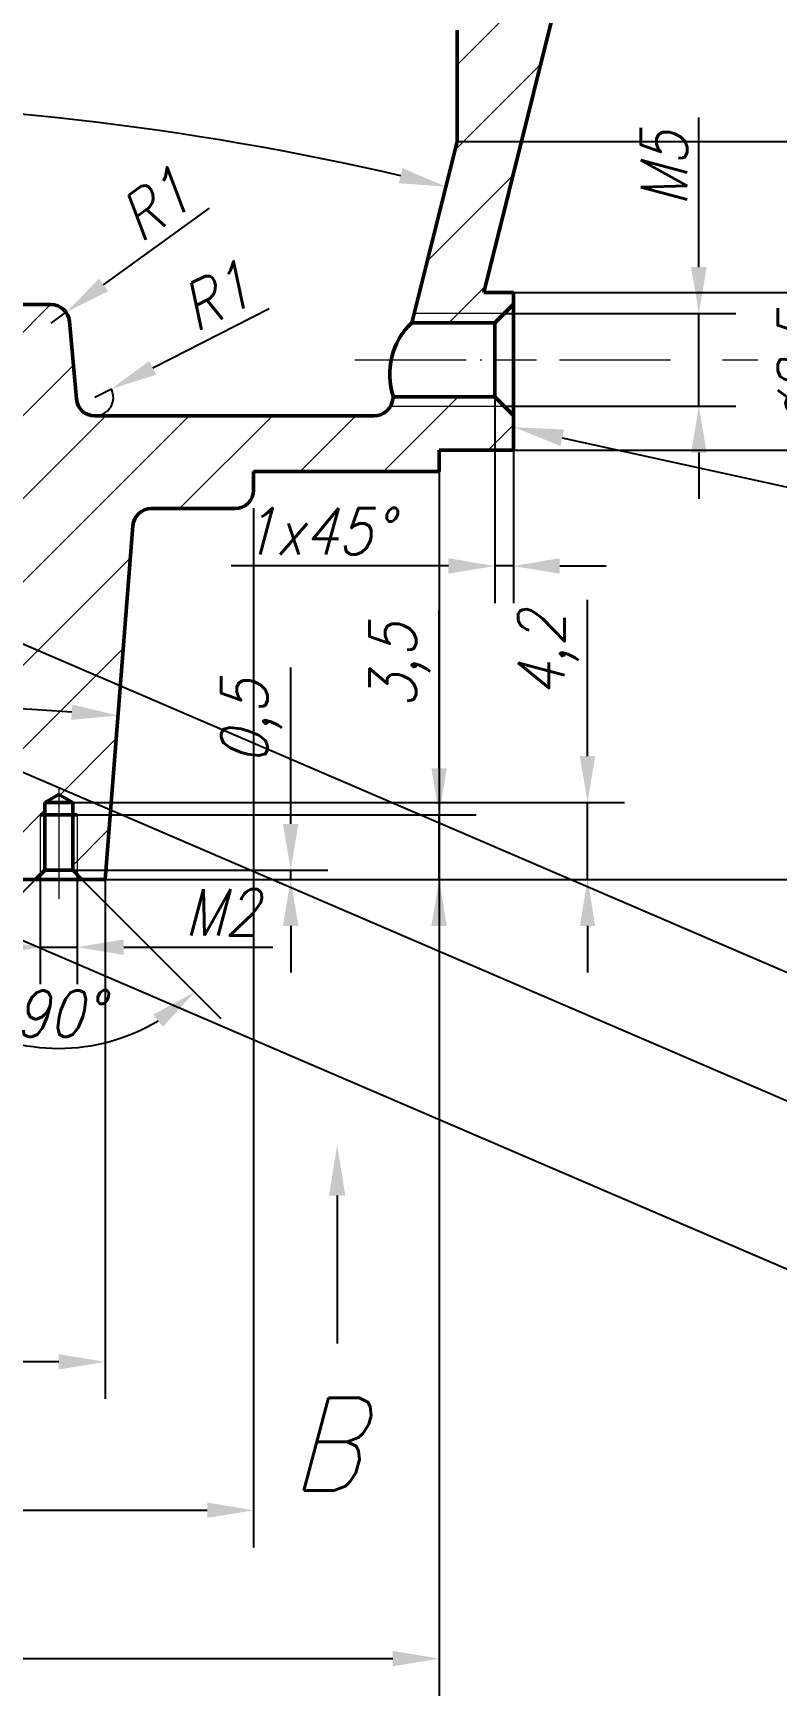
# Model space of a CAD drawing. Header units: millimetres. Extents: x 167046 to 168092, y 42817 to 43237.
# Drawn here: x 167451.1 to 167491.2, y 43013.9 to 43103.6 of the extents above; entities that cross this region are included whole.
import ezdxf
from ezdxf import colors
from ezdxf.entities.mleader import LeaderData, LeaderLine
from ezdxf.math import Vec2, Vec3

# ---------------------------------------------------------------- set-up
doc = ezdxf.new("R2010")
doc.units = ezdxf.units.MM
doc.header["$LTSCALE"] = 0.5
doc.linetypes.add('ACAD_ISO04W050', pattern=[15, 12, -1.5, 0, -1.5])
for name, color, linetype, lineweight in [('1-DL. KRESKA KROPKA (CIENKA)', 1, 'ACAD_ISO04W050', 18), ('140-KRESKOWANIE', 140, 'Continuous', 15), ('3-WYMIAR', 3, 'Continuous', 18), ('4-CIENKA CIĄGŁA', 4, 'Continuous', 18), ('41-GRUBA CIĄGŁA', 41, 'Continuous', 50)]:
    doc.layers.add(name, color=color, linetype=linetype, lineweight=lineweight)
doc.layers.add('31-SYMBOLE', color=31, linetype='Continuous', lineweight=25, plot=False)
doc.styles.get("Standard").update_dxf_attribs({"font": 'simplex.shx', "width": 0.85, "oblique": 15})
doc.dimstyles.new('RYS_TECHNICZNY', dxfattribs={"dimtxt": 2.5, "dimasz": 2.5, "dimexe": 2, "dimexo": 0, "dimtad": 1, "dimtxsty": 'Standard', "dimcen": -4, "dimadec": 0, "dimazin": 0, "dimtfac": 1, "dimtmove": 0, "dimatfit": 0, "dimfxl": 1, "dimarcsym": 0})

# ---------------------------------------------------------------- blocks, each defined once
blk = doc.blocks.new('*D26')
at = {"layer": '3-WYMIAR', "color": 0, "lineweight": -2, "transparency": 16777216}
blk.add_arc((167435.963, 42945.218), 154.664, 76.94742, 103.05258, dxfattribs=at)
at = {"layer": '3-WYMIAR', "color": 0, "transparency": 16777216}
for points in [[(167401.13, 43095.481), (167400.935, 43096.292), (167398.602, 43095.302)], [(167470.99, 43096.292), (167470.795, 43095.481), (167473.324, 43095.302)]]:
    blk.add_solid(points, dxfattribs=at)
at = {"layer": 'Defpoints', "color": 0, "transparency": 16777216}
for p in [(167448.527, 43099.371), (167397.995, 43097.741), (167473.931, 43097.741), (167400.245, 43088.699), (167471.497, 43087.965)]:
    blk.add_point(p, dxfattribs=at)
at = {"layer": '3-WYMIAR', "color": 0, "transparency": 16777216, "insert": (167435.963, 43101.758), "char_height": 2.5, "attachment_point": 5}
blk.add_mtext('28°', dxfattribs=at)
blk = doc.blocks.new('*D30')
at = {"layer": '3-WYMIAR', "color": 0, "lineweight": -2, "transparency": 16777216}
for p, q in [((167451.462, 43058.191), (167451.462, 43052.298)), ((167453.462, 43058.191), (167453.462, 43052.298)), ((167448.962, 43054.298), (167446.462, 43054.298)), ((167451.462, 43054.298), (167453.462, 43054.298)), ((167455.962, 43054.298), (167463.999, 43054.298))]:
    blk.add_line(p, q, dxfattribs=at)
at = {"layer": '3-WYMIAR', "color": 0, "transparency": 16777216}
for points in [[(167448.962, 43054.715), (167448.962, 43053.881), (167451.462, 43054.298)], [(167455.962, 43054.715), (167455.962, 43053.881), (167453.462, 43054.298)]]:
    blk.add_solid(points, dxfattribs=at)
at = {"layer": 'Defpoints', "color": 0, "transparency": 16777216}
for p in [(167451.462, 43058.191), (167453.462, 43058.191), (167453.462, 43054.298)]:
    blk.add_point(p, dxfattribs=at)
at = {"layer": '3-WYMIAR', "color": 0, "transparency": 16777216, "insert": (167461.231, 43056.173), "char_height": 2.5, "attachment_point": 5}
blk.add_mtext('M2', dxfattribs=at)
blk = doc.blocks.new('*D31')
at = {"layer": '3-WYMIAR', "color": 0, "lineweight": -2, "transparency": 16777216}
for p, q in [((167451.212, 43057.941), (167443.73, 43050.459)), ((167453.712, 43057.941), (167461.194, 43050.459))]:
    blk.add_line(p, q, dxfattribs=at)
blk.add_arc((167452.462, 43059.191), 10.349, 238.87499, 301.12501, dxfattribs=at)
at = {"layer": '3-WYMIAR', "color": 0, "transparency": 16777216}
for points in [[(167446.856, 43050.004), (167447.37, 43050.66), (167445.145, 43051.873)], [(167457.555, 43050.66), (167458.069, 43050.004), (167459.78, 43051.873)]]:
    blk.add_solid(points, dxfattribs=at)
at = {"layer": 'Defpoints', "color": 0, "transparency": 16777216}
for p in [(167451.212, 43057.941), (167451.712, 43058.441), (167453.212, 43058.441), (167453.712, 43057.941), (167449.784, 43049.194)]:
    blk.add_point(p, dxfattribs=at)
at = {"layer": '3-WYMIAR', "color": 0, "transparency": 16777216, "insert": (167452.462, 43050.717), "char_height": 2.5, "attachment_point": 5}
blk.add_mtext('90°', dxfattribs=at)
blk = doc.blocks.new('*D32')
at = {"layer": '3-WYMIAR', "color": 0, "lineweight": -2, "transparency": 16777216}
for p, q in [((167464.963, 43060.941), (167464.963, 43069.382)), ((167453.212, 43058.441), (167466.963, 43058.441)), ((167453.712, 43057.941), (167466.963, 43057.941)), ((167464.963, 43057.941), (167464.963, 43058.441)), ((167464.963, 43055.441), (167464.963, 43052.941))]:
    blk.add_line(p, q, dxfattribs=at)
at = {"layer": '3-WYMIAR', "color": 0, "transparency": 16777216}
for points in [[(167464.546, 43060.941), (167465.379, 43060.941), (167464.963, 43058.441)], [(167464.546, 43055.441), (167465.379, 43055.441), (167464.963, 43057.941)]]:
    blk.add_solid(points, dxfattribs=at)
at = {"layer": 'Defpoints', "color": 0, "transparency": 16777216}
for p in [(167453.212, 43058.441), (167453.712, 43057.941), (167464.963, 43058.441)]:
    blk.add_point(p, dxfattribs=at)
at = {"layer": '3-WYMIAR', "color": 0, "transparency": 16777216, "insert": (167462.849, 43066.411), "char_height": 2.5, "attachment_point": 5, "rotation": 90}
blk.add_mtext('0,5', dxfattribs=at)
blk = doc.blocks.new('*D33')
at = {"layer": '3-WYMIAR', "color": 0, "lineweight": -2, "transparency": 16777216}
for p, q in [((167472.963, 43063.941), (167472.963, 43072.484)), ((167453.462, 43061.441), (167474.963, 43061.441)), ((167472.963, 43057.941), (167472.963, 43061.441)), ((167453.712, 43057.941), (167474.963, 43057.941)), ((167472.963, 43055.441), (167472.963, 43052.941))]:
    blk.add_line(p, q, dxfattribs=at)
at = {"layer": '3-WYMIAR', "color": 0, "transparency": 16777216}
for points in [[(167472.546, 43063.941), (167473.379, 43063.941), (167472.963, 43061.441)], [(167472.546, 43055.441), (167473.379, 43055.441), (167472.963, 43057.941)]]:
    blk.add_solid(points, dxfattribs=at)
at = {"layer": 'Defpoints', "color": 0, "transparency": 16777216}
for p in [(167453.462, 43061.441), (167472.963, 43061.441), (167453.712, 43057.941)]:
    blk.add_point(p, dxfattribs=at)
at = {"layer": '3-WYMIAR', "color": 0, "transparency": 16777216, "insert": (167470.849, 43069.463), "char_height": 2.5, "attachment_point": 5, "rotation": 90}
blk.add_mtext('3,5', dxfattribs=at)
blk = doc.blocks.new('*D34')
at = {"layer": '3-WYMIAR', "color": 0, "lineweight": -2, "transparency": 16777216}
for p, q in [((167480.963, 43064.598), (167480.963, 43073.018)), ((167453.212, 43062.098), (167482.963, 43062.098)), ((167480.963, 43057.941), (167480.963, 43062.098)), ((167453.712, 43057.941), (167482.963, 43057.941)), ((167480.963, 43055.441), (167480.963, 43052.941))]:
    blk.add_line(p, q, dxfattribs=at)
at = {"layer": '3-WYMIAR', "color": 0, "transparency": 16777216}
for points in [[(167480.546, 43064.598), (167481.379, 43064.598), (167480.963, 43062.098)], [(167480.546, 43055.441), (167481.379, 43055.441), (167480.963, 43057.941)]]:
    blk.add_solid(points, dxfattribs=at)
at = {"layer": 'Defpoints', "color": 0, "transparency": 16777216}
for p in [(167453.212, 43062.098), (167480.963, 43062.098), (167453.712, 43057.941)]:
    blk.add_point(p, dxfattribs=at)
at = {"layer": '3-WYMIAR', "color": 0, "transparency": 16777216, "insert": (167478.849, 43070.058), "char_height": 2.5, "attachment_point": 5, "rotation": 90}
blk.add_mtext('4,2', dxfattribs=at)
blk = doc.blocks.new('*D36')
at = {"layer": '3-WYMIAR', "color": 0, "lineweight": -2, "transparency": 16777216}
for p, q in [((167490.431, 43114.941), (167510.431, 43114.941)), ((167508.431, 43100.241), (167508.431, 43112.441)), ((167473.931, 43097.741), (167510.431, 43097.741))]:
    blk.add_line(p, q, dxfattribs=at)
at = {"layer": '3-WYMIAR', "color": 0, "transparency": 16777216}
for points in [[(167508.014, 43112.441), (167508.847, 43112.441), (167508.431, 43114.941)], [(167508.014, 43100.241), (167508.847, 43100.241), (167508.431, 43097.741)]]:
    blk.add_solid(points, dxfattribs=at)
at = {"layer": 'Defpoints', "color": 0, "transparency": 16777216}
for p in [(167490.431, 43114.941), (167508.431, 43114.941), (167473.931, 43097.741)]:
    blk.add_point(p, dxfattribs=at)
at = {"layer": '3-WYMIAR', "color": 0, "transparency": 16777216, "insert": (167506.317, 43106.341), "char_height": 2.5, "attachment_point": 5, "rotation": 90}
blk.add_mtext('17,2', dxfattribs=at)
blk = doc.blocks.new('*D37')
at = {"layer": '3-WYMIAR', "color": 0, "lineweight": -2, "transparency": 16777216}
for p, q in [((167475.963, 43083.965), (167475.963, 43072.848)), ((167476.963, 43082.965), (167476.963, 43072.848)), ((167473.463, 43074.848), (167461.757, 43074.848)), ((167476.963, 43074.848), (167475.963, 43074.848)), ((167479.463, 43074.848), (167481.963, 43074.848))]:
    blk.add_line(p, q, dxfattribs=at)
at = {"layer": '3-WYMIAR', "color": 0, "transparency": 16777216}
for points in [[(167473.463, 43075.265), (167473.463, 43074.431), (167475.963, 43074.848)], [(167479.463, 43075.265), (167479.463, 43074.431), (167476.963, 43074.848)]]:
    blk.add_solid(points, dxfattribs=at)
at = {"layer": 'Defpoints', "color": 0, "transparency": 16777216}
for p in [(167475.963, 43083.965), (167476.963, 43082.965), (167475.963, 43074.848)]:
    blk.add_point(p, dxfattribs=at)
at = {"layer": '3-WYMIAR', "color": 0, "transparency": 16777216, "insert": (167466.36, 43076.723), "char_height": 2.5, "attachment_point": 5}
blk.add_mtext('1x45%%D', dxfattribs=at)
blk = doc.blocks.new('*D38')
at = {"layer": '3-WYMIAR', "color": 0, "lineweight": -2, "transparency": 16777216}
for p, q in [((167486.963, 43090.965), (167486.963, 43099.028)), ((167476.463, 43088.465), (167488.963, 43088.465)), ((167486.963, 43083.465), (167486.963, 43088.465)), ((167476.463, 43083.465), (167488.963, 43083.465)), ((167486.963, 43080.965), (167486.963, 43078.465))]:
    blk.add_line(p, q, dxfattribs=at)
at = {"layer": '3-WYMIAR', "color": 0, "transparency": 16777216}
for points in [[(167486.546, 43090.965), (167487.379, 43090.965), (167486.963, 43088.465)], [(167486.546, 43080.965), (167487.379, 43080.965), (167486.963, 43083.465)]]:
    blk.add_solid(points, dxfattribs=at)
at = {"layer": 'Defpoints', "color": 0, "transparency": 16777216}
for p in [(167476.463, 43088.465), (167486.963, 43088.465), (167476.463, 43083.465)]:
    blk.add_point(p, dxfattribs=at)
at = {"layer": '3-WYMIAR', "color": 0, "transparency": 16777216, "insert": (167485.088, 43096.246), "char_height": 2.5, "attachment_point": 5, "rotation": 90}
blk.add_mtext('M5', dxfattribs=at)
blk = doc.blocks.new('*D39')
at = {"layer": '3-WYMIAR', "color": 0, "lineweight": -2, "transparency": 16777216}
for p, q in [((167496.491, 43085.965), (167504.963, 43085.965)), ((167502.963, 43083.465), (167502.963, 43060.441)), ((167454.963, 43057.941), (167504.963, 43057.941))]:
    blk.add_line(p, q, dxfattribs=at)
at = {"layer": '3-WYMIAR', "color": 0, "transparency": 16777216}
for points in [[(167502.546, 43083.465), (167503.379, 43083.465), (167502.963, 43085.965)], [(167502.546, 43060.441), (167503.379, 43060.441), (167502.963, 43057.941)]]:
    blk.add_solid(points, dxfattribs=at)
at = {"layer": 'Defpoints', "color": 0, "transparency": 16777216}
for p in [(167496.491, 43085.965), (167454.963, 43057.941), (167502.963, 43057.941)]:
    blk.add_point(p, dxfattribs=at)
at = {"layer": '3-WYMIAR', "color": 0, "transparency": 16777216, "insert": (167501.088, 43071.953), "char_height": 2.5, "attachment_point": 5, "rotation": 90}
blk.add_mtext('28', dxfattribs=at)
blk = doc.blocks.new('*D44')
at = {"layer": '3-WYMIAR', "color": 0, "lineweight": -2, "transparency": 16777216}
for p, q in [((167476.963, 43089.59), (167496.963, 43089.59)), ((167494.963, 43083.59), (167494.963, 43087.09)), ((167476.963, 43081.09), (167496.963, 43081.09))]:
    blk.add_line(p, q, dxfattribs=at)
at = {"layer": '3-WYMIAR', "color": 0, "transparency": 16777216}
for points in [[(167494.546, 43087.09), (167495.379, 43087.09), (167494.963, 43089.59)], [(167494.546, 43083.59), (167495.379, 43083.59), (167494.963, 43081.09)]]:
    blk.add_solid(points, dxfattribs=at)
at = {"layer": 'Defpoints', "color": 0, "transparency": 16777216}
for p in [(167476.963, 43089.59), (167494.963, 43089.59), (167476.963, 43081.09)]:
    blk.add_point(p, dxfattribs=at)
at = {"layer": '3-WYMIAR', "color": 0, "transparency": 16777216, "insert": (167492.849, 43085.34), "char_height": 2.5, "attachment_point": 5, "rotation": 90}
blk.add_mtext('%%C8,5', dxfattribs=at)
blk = doc.blocks.new('*D45')
at = {"layer": '3-WYMIAR', "color": 0, "lineweight": -2, "transparency": 16777216}
blk.add_arc((167435.963, 42816.156), 251.401, 86.07657, 93.92343, dxfattribs=at)
at = {"layer": '3-WYMIAR', "color": 0, "transparency": 16777216}
for points in [[(167418.791, 43066.552), (167418.73, 43067.383), (167416.268, 43066.784)], [(167453.195, 43067.383), (167453.134, 43066.552), (167455.657, 43066.784)]]:
    blk.add_solid(points, dxfattribs=at)
at = {"layer": 'Defpoints', "color": 0, "transparency": 16777216}
for p in [(167415.463, 43077.019), (167456.462, 43077.019), (167442.534, 43067.47), (167416.963, 43057.941), (167454.963, 43057.941)]:
    blk.add_point(p, dxfattribs=at)
at = {"layer": '3-WYMIAR', "color": 0, "transparency": 16777216, "insert": (167435.963, 43069.431), "char_height": 2.5, "attachment_point": 5}
blk.add_mtext('9°', dxfattribs=at)
blk = doc.blocks.new('*D49')
at = {"layer": '3-WYMIAR', "color": 0, "lineweight": -2, "transparency": 16777216}
for p, q in [((167457.525, 43085.531), (167463.806, 43088.734)), ((167454.407, 43083.941), (167455.298, 43084.395))]:
    blk.add_line(p, q, dxfattribs=at)
blk.add_arc((167454.407, 43083.941), 1, 270, 27.0214, dxfattribs=at)
at = {"layer": '3-WYMIAR', "color": 0, "transparency": 16777216}
blk.add_solid([(167457.335, 43085.902), (167457.714, 43085.16), (167455.298, 43084.395)], dxfattribs=at)
at = {"layer": 'Defpoints', "color": 0, "transparency": 16777216}
for p in [(167454.407, 43083.941), (167455.298, 43084.395)]:
    blk.add_point(p, dxfattribs=at)
at = {"layer": '3-WYMIAR', "color": 0, "transparency": 16777216, "insert": (167460.927, 43089.371), "char_height": 2.5, "attachment_point": 5, "rotation": 27.0214}
blk.add_mtext('R1', dxfattribs=at)
blk = doc.blocks.new('*D50')
at = {"layer": '3-WYMIAR', "color": 0, "lineweight": -2, "transparency": 16777216}
for p, q in [((167454.879, 43089.997), (167460.584, 43094.14)), ((167452.047, 43087.941), (167452.856, 43088.528))]:
    blk.add_line(p, q, dxfattribs=at)
at = {"layer": '3-WYMIAR', "color": 0, "transparency": 16777216}
blk.add_solid([(167454.634, 43090.334), (167455.124, 43089.66), (167452.856, 43088.528)], dxfattribs=at)
at = {"layer": 'Defpoints', "color": 0, "transparency": 16777216}
for p in [(167452.856, 43088.528), (167452.047, 43087.941)]:
    blk.add_point(p, dxfattribs=at)
at = {"layer": '3-WYMIAR', "color": 0, "transparency": 16777216, "insert": (167457.642, 43094.32), "char_height": 2.5, "attachment_point": 5, "rotation": 35.98284}
blk.add_mtext('R1', dxfattribs=at)
blk = doc.blocks.new('*D52')
at = {"layer": '3-WYMIAR', "color": 0, "lineweight": -2, "transparency": 16777216}
for p, q in [((167409.963, 43077.941), (167409.963, 43021.941)), ((167462.963, 43077.973), (167462.963, 43021.941)), ((167412.463, 43023.941), (167460.463, 43023.941))]:
    blk.add_line(p, q, dxfattribs=at)
at = {"layer": '3-WYMIAR', "color": 0, "transparency": 16777216}
for points in [[(167412.463, 43024.357), (167412.463, 43023.524), (167409.963, 43023.941)], [(167460.463, 43024.357), (167460.463, 43023.524), (167462.963, 43023.941)]]:
    blk.add_solid(points, dxfattribs=at)
at = {"layer": 'Defpoints', "color": 0, "transparency": 16777216}
for p in [(167409.963, 43077.941), (167462.963, 43077.973), (167462.963, 43023.941)]:
    blk.add_point(p, dxfattribs=at)
at = {"layer": '3-WYMIAR', "color": 0, "transparency": 16777216, "insert": (167436.463, 43025.816), "char_height": 2.5, "attachment_point": 5}
blk.add_mtext('%%C53', dxfattribs=at)
blk = doc.blocks.new('*D55')
at = {"layer": '3-WYMIAR', "color": 0, "lineweight": -2, "transparency": 16777216}
for p, q in [((167416.963, 43057.941), (167416.963, 43029.941)), ((167454.963, 43057.941), (167454.963, 43029.941)), ((167452.463, 43031.941), (167419.463, 43031.941))]:
    blk.add_line(p, q, dxfattribs=at)
at = {"layer": '3-WYMIAR', "color": 0, "transparency": 16777216}
for points in [[(167419.463, 43032.357), (167419.463, 43031.524), (167416.963, 43031.941)], [(167452.463, 43032.357), (167452.463, 43031.524), (167454.963, 43031.941)]]:
    blk.add_solid(points, dxfattribs=at)
at = {"layer": 'Defpoints', "color": 0, "transparency": 16777216}
for p in [(167416.963, 43057.941), (167454.963, 43057.941), (167416.963, 43031.941)]:
    blk.add_point(p, dxfattribs=at)
at = {"layer": '3-WYMIAR', "color": 0, "transparency": 16777216, "insert": (167435.963, 43033.816), "char_height": 2.5, "attachment_point": 5}
blk.add_mtext('%%C38', dxfattribs=at)
blk = doc.blocks.new('*D56')
at = {"layer": '3-WYMIAR', "color": 0, "lineweight": -2, "transparency": 16777216}
for p, q in [((167398.963, 43079.941), (167398.963, 43013.941)), ((167472.963, 43079.941), (167472.963, 43013.941)), ((167401.463, 43015.941), (167470.463, 43015.941))]:
    blk.add_line(p, q, dxfattribs=at)
at = {"layer": '3-WYMIAR', "color": 0, "transparency": 16777216}
for points in [[(167401.463, 43016.357), (167401.463, 43015.524), (167398.963, 43015.941)], [(167470.463, 43016.357), (167470.463, 43015.524), (167472.963, 43015.941)]]:
    blk.add_solid(points, dxfattribs=at)
at = {"layer": 'Defpoints', "color": 0, "transparency": 16777216}
for p in [(167398.963, 43079.941), (167472.963, 43079.941), (167472.963, 43015.941)]:
    blk.add_point(p, dxfattribs=at)
at = {"layer": '3-WYMIAR', "color": 0, "transparency": 16777216, "insert": (167435.963, 43017.816), "char_height": 2.5, "attachment_point": 5}
blk.add_mtext('%%C74', dxfattribs=at)

msp = doc.modelspace()

# ---------------------------------------------------------------- hatches: boundary and pattern name
at = {"layer": '140-KRESKOWANIE'}
h = msp.add_hatch(dxfattribs=at)
h.set_pattern_fill('ANSI31', color=256)
h.paths.add_polyline_path([(167480.431, 43109.941), (167484.031, 43109.941), (167484.231, 43110.141), (167484.231, 43114.741), (167484.031, 43114.941), (167479.431, 43114.941), (167479.431, 43112.941), (167477.431, 43112.941), (167477.431, 43108.741), (167475.431, 43108.741), (167475.431, 43103.741), (167473.931, 43103.741), (167473.931, 43097.741), (167471.622, 43088.465), (167476.463, 43088.465), (167476.963, 43088.965), (167476.963, 43089.59), (167475.365, 43089.59)])
h.paths.add_polyline_path([(167484.431, 43114.541), (167484.231, 43114.741), (167484.231, 43110.141), (167484.431, 43110.341)])
h = msp.add_hatch(dxfattribs=at)
h.set_pattern_fill('ANSI31', color=256)
h.paths.add_polyline_path([(167456.534, 43077.941), (167462.963, 43077.941), (167462.963, 43079.941), (167471.963, 43079.941), (167472.963, 43079.941), (167472.963, 43081.09), (167476.963, 43081.09), (167476.963, 43082.34), (167476.963, 43082.965), (167476.463, 43083.465), (167470.377, 43083.465), (167470.246, 43082.941), (167463.491, 43082.941), (167453.491, 43082.941), (167452.963, 43088.941), (167449.962, 43088.941), (167449.962, 43076.941), (167450.962, 43076.941), (167450.962, 43075.941), (167449.962, 43075.941), (167449.962, 43057.941), (167451.212, 43057.941), (167451.462, 43058.191), (167451.462, 43061.441), (167451.712, 43061.441), (167451.712, 43062.098), (167452.462, 43062.531), (167453.212, 43062.098), (167453.212, 43061.441), (167453.462, 43061.441), (167453.462, 43058.191), (167453.712, 43057.941), (167454.963, 43057.941)])
h.paths.add_polyline_path([(167453.462, 43061.441), (167453.212, 43061.441), (167453.212, 43058.441), (167453.462, 43058.191)], flags=17)
h.paths.add_polyline_path([(167451.462, 43058.191), (167451.712, 43058.441), (167451.712, 43061.441), (167451.462, 43061.441)], flags=17)
h.paths.add_polyline_path([(167476.463, 43083.465), (167475.963, 43083.965), (167470.501, 43083.965), (167470.377, 43083.465)], flags=17)
h.paths.add_polyline_path([(167471.622, 43088.465), (167471.497, 43087.965), (167475.963, 43087.965), (167476.463, 43088.465)], flags=17)

# ---------------------------------------------------------------- linework, layer by layer
at = {"layer": '1-DL. KRESKA KROPKA (CIENKA)'}
for p, q in [((167468.422, 43085.965), (167478.216, 43085.965)), ((167452.462, 43062.908), (167452.462, 43056.266))]:
    msp.add_line(p, q, dxfattribs=at)
at = {"layer": '3-WYMIAR'}
for p, q in [((167479.445, 43085.965), (167485.437, 43085.965)), ((167488.229, 43085.965), (167490.149, 43085.965))]:
    msp.add_line(p, q, dxfattribs=at)
at = {"layer": '31-SYMBOLE', "linetype": 'ByBlock', "lineweight": -2}
for points in [[(167424.443, 43081.874), (167526.004, 43038.194)], [(167479.6, 43081.762), (167521.391, 43072.604)], [(167423.443, 43075.374), (167525.004, 43031.694)], [(167424.443, 43065.874), (167526.004, 43022.194)]]:
    msp.add_lwpolyline(points, dxfattribs=at)
at = {"layer": '31-SYMBOLE'}
msp.add_solid([(167479.504, 43081.322), (167476.963, 43082.34), (167479.696, 43082.202)], dxfattribs=at)
at = {"layer": '4-CIENKA CIĄGŁA'}
for p, q in [((167476.463, 43088.465), (167471.622, 43088.465)), ((167470.377, 43083.465), (167476.463, 43083.465)), ((167451.462, 43061.441), (167451.462, 43058.191)), ((167453.462, 43061.441), (167453.462, 43058.191))]:
    msp.add_line(p, q, dxfattribs=at)
at = {"layer": '41-GRUBA CIĄGŁA'}
for p, q in [((167475.365, 43089.59), (167480.431, 43109.941)), ((167473.931, 43103.741), (167473.931, 43097.741)), ((167471.497, 43087.965), (167473.931, 43097.741)), ((167476.963, 43089.59), (167475.365, 43089.59)), ((167476.963, 43088.34), (167476.963, 43089.59)), ((167435.963, 43088.941), (167452.047, 43088.941)), ((167475.963, 43087.965), (167476.963, 43088.965)), ((167476.963, 43085.34), (167476.963, 43088.34)), ((167453.043, 43088.028), (167453.411, 43083.853)), ((167471.497, 43087.965), (167475.963, 43087.965)), ((167475.963, 43087.965), (167475.963, 43085.965)), ((167475.963, 43083.965), (167475.963, 43085.965)), ((167476.963, 43085.34), (167476.963, 43082.34)), ((167470.501, 43083.965), (167470.435, 43083.699)), ((167470.501, 43083.965), (167475.963, 43083.965)), ((167475.963, 43083.965), (167476.963, 43082.965)), ((167463.491, 43082.941), (167454.407, 43082.941)), ((167469.465, 43082.941), (167463.491, 43082.941)), ((167476.963, 43082.34), (167476.963, 43081.09)), ((167472.963, 43079.941), (167472.963, 43081.09)), ((167472.963, 43081.09), (167476.963, 43081.09)), ((167467.063, 43079.941), (167462.963, 43079.941)), ((167462.963, 43079.941), (167462.963, 43078.941)), ((167462.963, 43079.941), (167471.963, 43079.941)), ((167470.463, 43079.941), (167467.063, 43079.941)), ((167471.963, 43079.941), (167470.463, 43079.941)), ((167471.963, 43079.941), (167472.963, 43079.941)), ((167461.963, 43077.941), (167457.459, 43077.941)), ((167454.963, 43057.941), (167456.462, 43077.019)), ((167451.712, 43062.098), (167452.462, 43062.531)), ((167453.212, 43062.098), (167452.462, 43062.531)), ((167452.462, 43061.441), (167451.462, 43061.441)), ((167451.462, 43061.441), (167451.712, 43061.441)), ((167451.712, 43061.441), (167451.712, 43062.098)), ((167451.712, 43062.098), (167452.462, 43062.098)), ((167451.712, 43061.441), (167451.712, 43058.441)), ((167453.212, 43062.098), (167452.462, 43062.098)), ((167452.462, 43061.441), (167453.462, 43061.441)), ((167453.212, 43061.441), (167453.212, 43062.098)), ((167453.462, 43061.441), (167453.212, 43061.441)), ((167453.212, 43061.441), (167453.212, 43058.441)), ((167435.963, 43057.941), (167451.212, 43057.941)), ((167451.712, 43058.441), (167451.212, 43057.941)), ((167451.212, 43057.941), (167454.963, 43057.941)), ((167451.712, 43058.441), (167453.212, 43058.441)), ((167453.212, 43058.441), (167453.712, 43057.941))]:
    msp.add_line(p, q, dxfattribs=at)
for centre, radius, start, end in [((167452.047, 43087.941), 1, 5.03342, 90), ((167474.089, 43085.196), 3.793, 133.10605, 198.9365), ((167454.407, 43083.941), 1, 185.03342, 270), ((167469.465, 43083.941), 1, 270, 346.02128), ((167461.963, 43078.941), 1, 270, 0), ((167457.459, 43076.941), 1, 90, 175.5068)]:
    msp.add_arc(centre, radius, start, end, dxfattribs=at)

# ---------------------------------------------------------------- texts
at = {"layer": '31-SYMBOLE', "insert": (167464.938, 43030.009), "char_height": 5, "attachment_point": 1}
msp.add_mtext_dynamic_manual_height_columns('B', width=43.95303, gutter_width=12.5, heights=[0], dxfattribs=at)

# ---------------------------------------------------------------- dimensions: what is measured, and where the dimension line sits
at = {"layer": '3-WYMIAR'}
for base, p1, p2, picture, middle in [((167508.431, 43114.941), (167473.931, 43097.741), (167490.431, 43114.941), '*D36', (167506.317, 43106.341)), ((167472.963, 43061.441), (167453.712, 43057.941), (167453.462, 43061.441), '*D33', (167470.849, 43069.463)), ((167464.963, 43058.441), (167453.712, 43057.941), (167453.212, 43058.441), '*D32', (167462.849, 43066.411))]:
    dim = msp.add_linear_dim(base=base, p1=p1, p2=p2, angle=90, dimstyle='RYS_TECHNICZNY', dxfattribs=at)
    dim.commit()
    dim.dimension.update_dxf_attribs({"geometry": picture, "text_midpoint": middle})
for base, line1, line2, picture, middle in [((167448.527, 43099.371), ((167471.497, 43087.965), (167473.931, 43097.741)), ((167400.245, 43088.699), (167397.995, 43097.741)), '*D26', (167435.963, 43101.758)), ((167442.534, 43067.47), ((167416.963, 43057.941), (167415.463, 43077.019)), ((167454.963, 43057.941), (167456.462, 43077.019)), '*D45', (167435.963, 43069.431)), ((167449.784, 43049.194), ((167453.212, 43058.441), (167453.712, 43057.941)), ((167451.712, 43058.441), (167451.212, 43057.941)), '*D31', (167452.462, 43050.717))]:
    dim = msp.add_angular_dim_2l(base=base, line1=line1, line2=line2, dimstyle='RYS_TECHNICZNY', dxfattribs=at)
    dim.commit()
    dim.dimension.update_dxf_attribs({"geometry": picture, "text_midpoint": middle})
for base, p1, p2, text, picture, middle in [((167486.963, 43088.465), (167476.463, 43083.465), (167476.463, 43088.465), 'M<>', '*D38', (167485.088, 43096.246)), ((167494.963, 43089.59), (167476.963, 43081.09), (167476.963, 43089.59), '%%C<>', '*D44', (167492.849, 43085.34)), ((167502.963, 43057.941), (167496.491, 43085.965), (167454.963, 43057.941), '28', '*D39', (167501.088, 43071.953)), ((167480.963, 43062.098), (167453.712, 43057.941), (167453.212, 43062.098), '4,2', '*D34', (167478.849, 43070.058))]:
    dim = msp.add_linear_dim(base=base, p1=p1, p2=p2, angle=90, text=text, dimstyle='RYS_TECHNICZNY', dxfattribs=at)
    dim.commit()
    dim.dimension.update_dxf_attribs({"geometry": picture, "text_midpoint": middle})
for center, mpoint, picture, middle in [((167452.047, 43087.941), (167452.856, 43088.528), '*D50', (167457.642, 43094.32)), ((167454.407, 43083.941), (167455.298, 43084.395), '*D49', (167460.927, 43089.371))]:
    dim = msp.add_radius_dim(center=center, mpoint=mpoint, dimstyle='RYS_TECHNICZNY', dxfattribs=at)
    dim.commit()
    dim.dimension.update_dxf_attribs({"geometry": picture, "text_midpoint": middle})
for base, p1, p2, text, picture, middle in [((167475.963, 43074.848), (167476.963, 43082.965), (167475.963, 43083.965), '<>x45%%D', '*D37', (167466.36, 43076.723)), ((167472.963, 43015.941), (167398.963, 43079.941), (167472.963, 43079.941), '%%C<>', '*D56', (167435.963, 43017.816)), ((167462.963, 43023.941), (167409.963, 43077.941), (167462.963, 43077.973), '%%C<>', '*D52', (167436.463, 43025.816)), ((167453.462, 43054.298), (167451.462, 43058.191), (167453.462, 43058.191), 'M<>', '*D30', (167461.231, 43056.173))]:
    dim = msp.add_linear_dim(base=base, p1=p1, p2=p2, text=text, dimstyle='RYS_TECHNICZNY', dxfattribs=at)
    dim.commit()
    dim.dimension.update_dxf_attribs({"geometry": picture, "text_midpoint": middle})
dim = msp.add_linear_dim(base=(167416.963, 43031.941), p1=(167454.963, 43057.941), p2=(167416.963, 43057.941), text='%%C<>', dimstyle='RYS_TECHNICZNY', dxfattribs=at)
dim.commit()
dim.dimension.update_dxf_attribs({"geometry": '*D55', "text_midpoint": (167435.963, 43031.941), "dimtype": 160})

# ---------------------------------------------------------------- leaders
at = {"layer": '31-SYMBOLE'}
ml = msp.add_multileader_mtext('Standard', dxfattribs=at)
ml.set_content('', color=256)
ml.set_leader_properties()
ml.build(insert=Vec2(0, 0))
ml.multileader.update_dxf_attribs({"text_right_attachment_type": 6, "dogleg_length": 0.36, "arrow_head_size": 2.7, "scale": 15})
ctx = ml.context
ctx.base_point, ctx.scale, ctx.char_height, ctx.arrow_head_size, ctx.landing_gap_size, ctx.plane_origin, ctx.plane_x_axis, ctx.plane_y_axis = Vec3(167467.466, 43032.938), 15, 2.7, 2.7, 1.35, Vec3(167467.466, 43043.602), Vec3(0, -1), Vec3(1, 0)
ctx.right_attachment = 6
notes = []
notes.append((ctx, [(0, (1, 1, 0), (167467.466, 43036.806), (0, -1), 3.868, [(0, [(167467.466, 43043.602)], 0, [])])]))
ctx.mtext.insert, ctx.mtext.text_direction, ctx.mtext.rotation, ctx.mtext.flow_direction = Vec3(167468.816, 43031.588), Vec3(0, -1), 4.712389, 5
for ctx, leaders in notes:
    for number, flags, end, landing, length, lines in leaders:
        leader = LeaderData()
        leader.index, (leader.has_last_leader_line, leader.has_dogleg_vector, leader.attachment_direction) = number, flags
        leader.last_leader_point, leader.dogleg_vector, leader.dogleg_length = Vec3(end), Vec3(landing), length
        for number, points, colour, breaks in lines:
            line = LeaderLine()
            line.index, line.vertices, line.color, line.breaks = number, Vec3.list(points), colors.encode_raw_color(colour), breaks
            leader.lines.append(line)
        ctx.leaders.append(leader)

doc.saveas('drawing.dxf')
